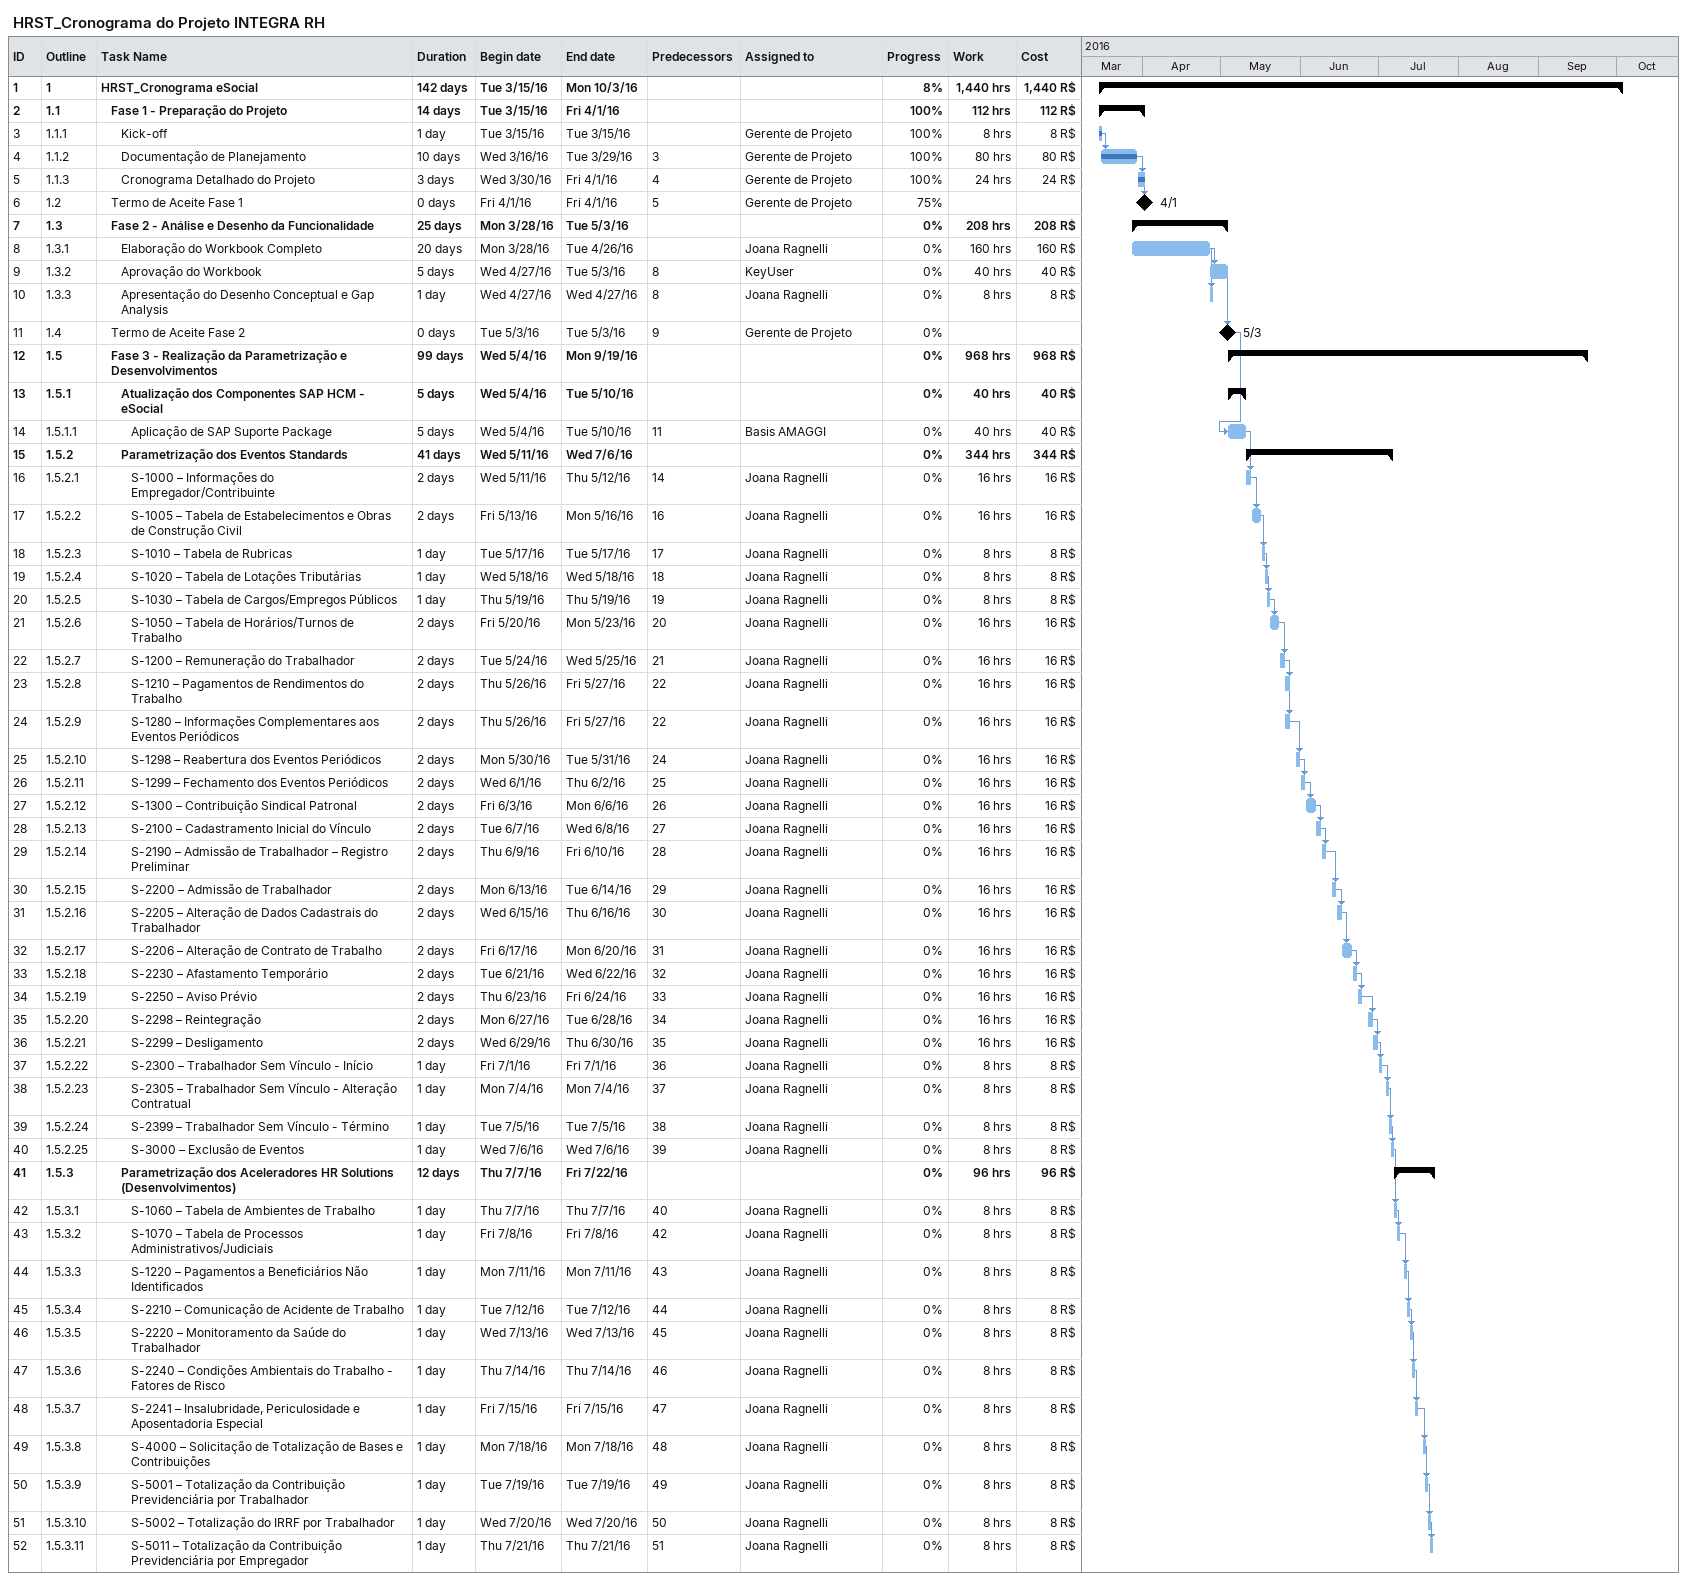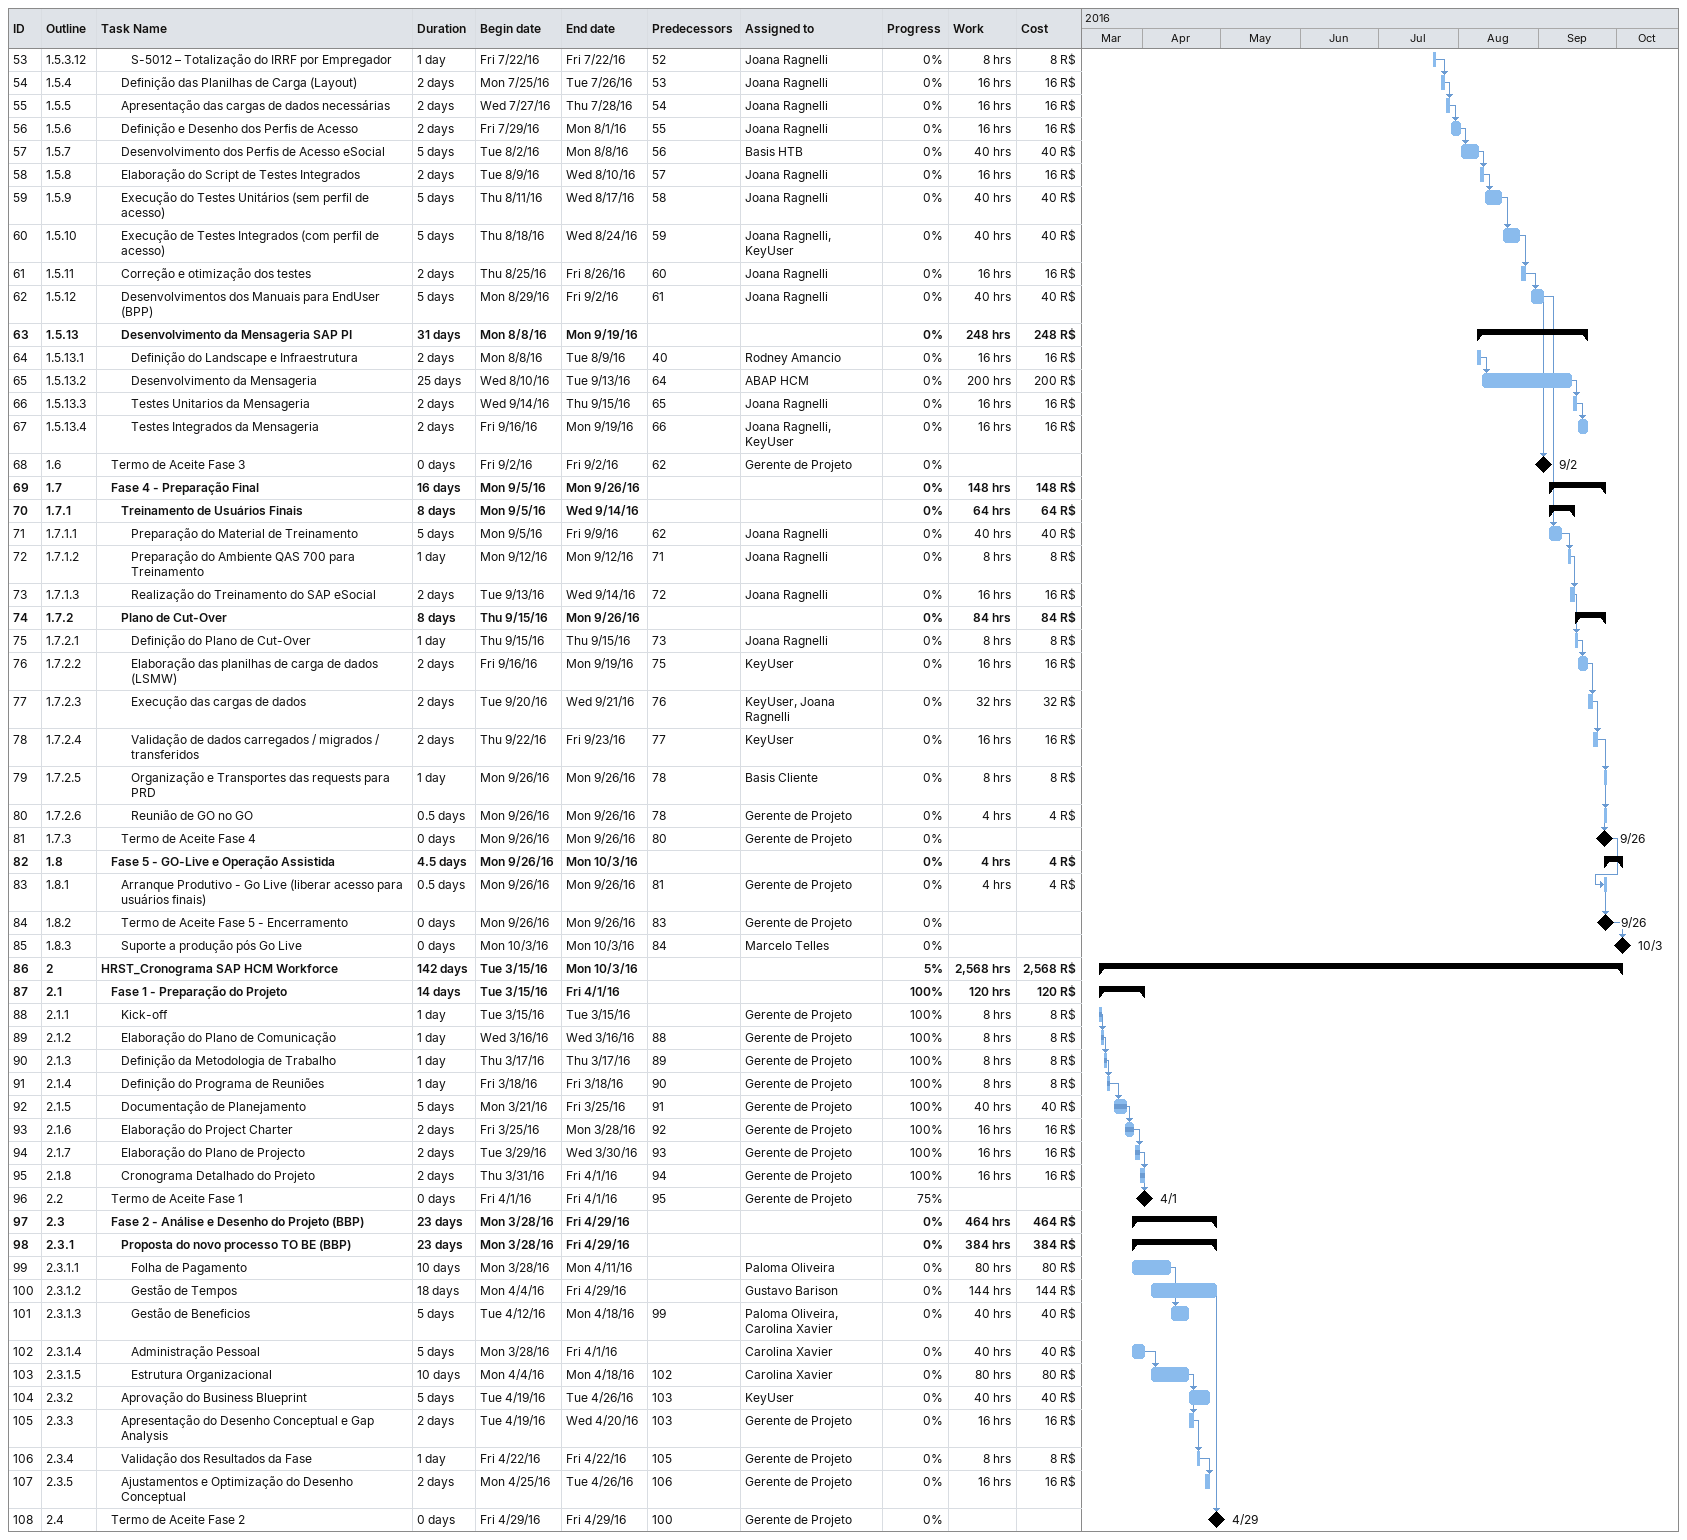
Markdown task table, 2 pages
HRST_Cronograma do Projeto INTEGRA RH

| ID | WBS | Task | Duration | Start | Finish | Predecessors | Resources | % complete | Work (h) | Cost (R$) |
|---|---|---|---|---|---|---|---|---|---|---|
| 1 | 1 | **HRST_Cronograma eSocial** | 142d | 2016-03-15 | 2016-10-03 |  |  | 8 | 1440 | 1440 |
| 2 | 1.1 | **Fase 1 - Preparação do Projeto** | 14d | 2016-03-15 | 2016-04-01 |  |  | 100 | 112 | 112 |
| 3 | 1.1.1 | Kick-off | 1d | 2016-03-15 | 2016-03-15 |  | Gerente de Projeto | 100 | 8 | 8 |
| 4 | 1.1.2 | Documentação de Planejamento | 10d | 2016-03-16 | 2016-03-29 | 3 | Gerente de Projeto | 100 | 80 | 80 |
| 5 | 1.1.3 | Cronograma Detalhado do Projeto | 3d | 2016-03-30 | 2016-04-01 | 4 | Gerente de Projeto | 100 | 24 | 24 |
| 6 | 1.2 | Termo de Aceite Fase 1 | 0d | 2016-04-01 | 2016-04-01 | 5 | Gerente de Projeto | 75 |  |  |
| 7 | 1.3 | **Fase 2 - Análise e Desenho da Funcionalidade** | 25d | 2016-03-28 | 2016-05-03 |  |  | 0 | 208 | 208 |
| 8 | 1.3.1 | Elaboração do Workbook Completo | 20d | 2016-03-28 | 2016-04-26 |  | Joana Ragnelli | 0 | 160 | 160 |
| 9 | 1.3.2 | Aprovação do Workbook | 5d | 2016-04-27 | 2016-05-03 | 8 | KeyUser | 0 | 40 | 40 |
| 10 | 1.3.3 | Apresentação do Desenho Conceptual e Gap Analysis | 1d | 2016-04-27 | 2016-04-27 | 8 | Joana Ragnelli | 0 | 8 | 8 |
| 11 | 1.4 | Termo de Aceite Fase 2 | 0d | 2016-05-03 | 2016-05-03 | 9 | Gerente de Projeto | 0 |  |  |
| 12 | 1.5 | **Fase 3 - Realização da Parametrização e Desenvolvimentos** | 99d | 2016-05-04 | 2016-09-19 |  |  | 0 | 968 | 968 |
| 13 | 1.5.1 | **Atualização dos Componentes SAP HCM - eSocial** | 5d | 2016-05-04 | 2016-05-10 |  |  | 0 | 40 | 40 |
| 14 | 1.5.1.1 | Aplicação de SAP Suporte Package | 5d | 2016-05-04 | 2016-05-10 | 11 | Basis AMAGGI | 0 | 40 | 40 |
| 15 | 1.5.2 | **Parametrização dos Eventos Standards** | 41d | 2016-05-11 | 2016-07-06 |  |  | 0 | 344 | 344 |
| 16 | 1.5.2.1 | S-1000 – Informações do Empregador/Contribuinte | 2d | 2016-05-11 | 2016-05-12 | 14 | Joana Ragnelli | 0 | 16 | 16 |
| 17 | 1.5.2.2 | S-1005 – Tabela de Estabelecimentos e Obras de Construção Civil | 2d | 2016-05-13 | 2016-05-16 | 16 | Joana Ragnelli | 0 | 16 | 16 |
| 18 | 1.5.2.3 | S-1010 – Tabela de Rubricas | 1d | 2016-05-17 | 2016-05-17 | 17 | Joana Ragnelli | 0 | 8 | 8 |
| 19 | 1.5.2.4 | S-1020 – Tabela de Lotações Tributárias | 1d | 2016-05-18 | 2016-05-18 | 18 | Joana Ragnelli | 0 | 8 | 8 |
| 20 | 1.5.2.5 | S-1030 – Tabela de Cargos/Empregos Públicos | 1d | 2016-05-19 | 2016-05-19 | 19 | Joana Ragnelli | 0 | 8 | 8 |
| 21 | 1.5.2.6 | S-1050 – Tabela de Horários/Turnos de Trabalho | 2d | 2016-05-20 | 2016-05-23 | 20 | Joana Ragnelli | 0 | 16 | 16 |
| 22 | 1.5.2.7 | S-1200 – Remuneração do Trabalhador | 2d | 2016-05-24 | 2016-05-25 | 21 | Joana Ragnelli | 0 | 16 | 16 |
| 23 | 1.5.2.8 | S-1210 – Pagamentos de Rendimentos do Trabalho | 2d | 2016-05-26 | 2016-05-27 | 22 | Joana Ragnelli | 0 | 16 | 16 |
| 24 | 1.5.2.9 | S-1280 – Informações Complementares aos Eventos Periódicos | 2d | 2016-05-26 | 2016-05-27 | 22 | Joana Ragnelli | 0 | 16 | 16 |
| 25 | 1.5.2.10 | S-1298 – Reabertura dos Eventos Periódicos | 2d | 2016-05-30 | 2016-05-31 | 24 | Joana Ragnelli | 0 | 16 | 16 |
| 26 | 1.5.2.11 | S-1299 – Fechamento dos Eventos Periódicos | 2d | 2016-06-01 | 2016-06-02 | 25 | Joana Ragnelli | 0 | 16 | 16 |
| 27 | 1.5.2.12 | S-1300 – Contribuição Sindical Patronal | 2d | 2016-06-03 | 2016-06-06 | 26 | Joana Ragnelli | 0 | 16 | 16 |
| 28 | 1.5.2.13 | S-2100 – Cadastramento Inicial do Vínculo | 2d | 2016-06-07 | 2016-06-08 | 27 | Joana Ragnelli | 0 | 16 | 16 |
| 29 | 1.5.2.14 | S-2190 – Admissão de Trabalhador – Registro Preliminar | 2d | 2016-06-09 | 2016-06-10 | 28 | Joana Ragnelli | 0 | 16 | 16 |
| 30 | 1.5.2.15 | S-2200 – Admissão de Trabalhador | 2d | 2016-06-13 | 2016-06-14 | 29 | Joana Ragnelli | 0 | 16 | 16 |
| 31 | 1.5.2.16 | S-2205 – Alteração de Dados Cadastrais do Trabalhador | 2d | 2016-06-15 | 2016-06-16 | 30 | Joana Ragnelli | 0 | 16 | 16 |
| 32 | 1.5.2.17 | S-2206 – Alteração de Contrato de Trabalho | 2d | 2016-06-17 | 2016-06-20 | 31 | Joana Ragnelli | 0 | 16 | 16 |
| 33 | 1.5.2.18 | S-2230 – Afastamento Temporário | 2d | 2016-06-21 | 2016-06-22 | 32 | Joana Ragnelli | 0 | 16 | 16 |
| 34 | 1.5.2.19 | S-2250 – Aviso Prévio | 2d | 2016-06-23 | 2016-06-24 | 33 | Joana Ragnelli | 0 | 16 | 16 |
| 35 | 1.5.2.20 | S-2298 – Reintegração | 2d | 2016-06-27 | 2016-06-28 | 34 | Joana Ragnelli | 0 | 16 | 16 |
| 36 | 1.5.2.21 | S-2299 – Desligamento | 2d | 2016-06-29 | 2016-06-30 | 35 | Joana Ragnelli | 0 | 16 | 16 |
| 37 | 1.5.2.22 | S-2300 – Trabalhador Sem Vínculo - Início | 1d | 2016-07-01 | 2016-07-01 | 36 | Joana Ragnelli | 0 | 8 | 8 |
| 38 | 1.5.2.23 | S-2305 – Trabalhador Sem Vínculo - Alteração Contratual | 1d | 2016-07-04 | 2016-07-04 | 37 | Joana Ragnelli | 0 | 8 | 8 |
| 39 | 1.5.2.24 | S-2399 – Trabalhador Sem Vínculo - Término | 1d | 2016-07-05 | 2016-07-05 | 38 | Joana Ragnelli | 0 | 8 | 8 |
| 40 | 1.5.2.25 | S-3000 – Exclusão de Eventos | 1d | 2016-07-06 | 2016-07-06 | 39 | Joana Ragnelli | 0 | 8 | 8 |
| 41 | 1.5.3 | **Parametrização dos Aceleradores HR Solutions (Desenvolvimentos)** | 12d | 2016-07-07 | 2016-07-22 |  |  | 0 | 96 | 96 |
| 42 | 1.5.3.1 | S-1060 – Tabela de Ambientes de Trabalho | 1d | 2016-07-07 | 2016-07-07 | 40 | Joana Ragnelli | 0 | 8 | 8 |
| 43 | 1.5.3.2 | S-1070 – Tabela de Processos Administrativos/Judiciais | 1d | 2016-07-08 | 2016-07-08 | 42 | Joana Ragnelli | 0 | 8 | 8 |
| 44 | 1.5.3.3 | S-1220 – Pagamentos a Beneficiários Não Identificados | 1d | 2016-07-11 | 2016-07-11 | 43 | Joana Ragnelli | 0 | 8 | 8 |
| 45 | 1.5.3.4 | S-2210 – Comunicação de Acidente de Trabalho | 1d | 2016-07-12 | 2016-07-12 | 44 | Joana Ragnelli | 0 | 8 | 8 |
| 46 | 1.5.3.5 | S-2220 – Monitoramento da Saúde do Trabalhador | 1d | 2016-07-13 | 2016-07-13 | 45 | Joana Ragnelli | 0 | 8 | 8 |
| 47 | 1.5.3.6 | S-2240 – Condições Ambientais do Trabalho - Fatores de Risco | 1d | 2016-07-14 | 2016-07-14 | 46 | Joana Ragnelli | 0 | 8 | 8 |
| 48 | 1.5.3.7 | S-2241 – Insalubridade, Periculosidade e Aposentadoria Especial | 1d | 2016-07-15 | 2016-07-15 | 47 | Joana Ragnelli | 0 | 8 | 8 |
| 49 | 1.5.3.8 | S-4000 – Solicitação de Totalização de Bases e Contribuições | 1d | 2016-07-18 | 2016-07-18 | 48 | Joana Ragnelli | 0 | 8 | 8 |
| 50 | 1.5.3.9 | S-5001 – Totalização da Contribuição Previdenciária por Trabalhador | 1d | 2016-07-19 | 2016-07-19 | 49 | Joana Ragnelli | 0 | 8 | 8 |
| 51 | 1.5.3.10 | S-5002 – Totalização do IRRF por Trabalhador | 1d | 2016-07-20 | 2016-07-20 | 50 | Joana Ragnelli | 0 | 8 | 8 |
| 52 | 1.5.3.11 | S-5011 – Totalização da Contribuição Previdenciária por Empregador | 1d | 2016-07-21 | 2016-07-21 | 51 | Joana Ragnelli | 0 | 8 | 8 |
| 53 | 1.5.3.12 | S-5012 – Totalização do IRRF por Empregador | 1d | 2016-07-22 | 2016-07-22 | 52 | Joana Ragnelli | 0 | 8 | 8 |
| 54 | 1.5.4 | Definição das Planilhas de Carga (Layout) | 2d | 2016-07-25 | 2016-07-26 | 53 | Joana Ragnelli | 0 | 16 | 16 |
| 55 | 1.5.5 | Apresentação das cargas de dados necessárias | 2d | 2016-07-27 | 2016-07-28 | 54 | Joana Ragnelli | 0 | 16 | 16 |
| 56 | 1.5.6 | Definição e Desenho dos Perfis de Acesso | 2d | 2016-07-29 | 2016-08-01 | 55 | Joana Ragnelli | 0 | 16 | 16 |
| 57 | 1.5.7 | Desenvolvimento dos Perfis de Acesso eSocial | 5d | 2016-08-02 | 2016-08-08 | 56 | Basis HTB | 0 | 40 | 40 |
| 58 | 1.5.8 | Elaboração do Script de Testes Integrados | 2d | 2016-08-09 | 2016-08-10 | 57 | Joana Ragnelli | 0 | 16 | 16 |
| 59 | 1.5.9 | Execução do Testes Unitários (sem perfil de acesso) | 5d | 2016-08-11 | 2016-08-17 | 58 | Joana Ragnelli | 0 | 40 | 40 |
| 60 | 1.5.10 | Execução de Testes Integrados (com perfil de acesso) | 5d | 2016-08-18 | 2016-08-24 | 59 | Joana Ragnelli, KeyUser | 0 | 40 | 40 |
| 61 | 1.5.11 | Correção e otimização dos testes | 2d | 2016-08-25 | 2016-08-26 | 60 | Joana Ragnelli | 0 | 16 | 16 |
| 62 | 1.5.12 | Desenvolvimentos dos Manuais para EndUser (BPP) | 5d | 2016-08-29 | 2016-09-02 | 61 | Joana Ragnelli | 0 | 40 | 40 |
| 63 | 1.5.13 | **Desenvolvimento da Mensageria SAP PI** | 31d | 2016-08-08 | 2016-09-19 |  |  | 0 | 248 | 248 |
| 64 | 1.5.13.1 | Definição do Landscape e Infraestrutura | 2d | 2016-08-08 | 2016-08-09 | 40 | Rodney Amancio | 0 | 16 | 16 |
| 65 | 1.5.13.2 | Desenvolvimento da Mensageria | 25d | 2016-08-10 | 2016-09-13 | 64 | ABAP HCM | 0 | 200 | 200 |
| 66 | 1.5.13.3 | Testes Unitarios da Mensageria | 2d | 2016-09-14 | 2016-09-15 | 65 | Joana Ragnelli | 0 | 16 | 16 |
| 67 | 1.5.13.4 | Testes Integrados da Mensageria | 2d | 2016-09-16 | 2016-09-19 | 66 | Joana Ragnelli, KeyUser | 0 | 16 | 16 |
| 68 | 1.6 | Termo de Aceite Fase 3 | 0d | 2016-09-02 | 2016-09-02 | 62 | Gerente de Projeto | 0 |  |  |
| 69 | 1.7 | **Fase 4 - Preparação Final** | 16d | 2016-09-05 | 2016-09-26 |  |  | 0 | 148 | 148 |
| 70 | 1.7.1 | **Treinamento de Usuários Finais** | 8d | 2016-09-05 | 2016-09-14 |  |  | 0 | 64 | 64 |
| 71 | 1.7.1.1 | Preparação do Material de Treinamento | 5d | 2016-09-05 | 2016-09-09 | 62 | Joana Ragnelli | 0 | 40 | 40 |
| 72 | 1.7.1.2 | Preparação do Ambiente QAS 700 para Treinamento | 1d | 2016-09-12 | 2016-09-12 | 71 | Joana Ragnelli | 0 | 8 | 8 |
| 73 | 1.7.1.3 | Realização do Treinamento do SAP eSocial | 2d | 2016-09-13 | 2016-09-14 | 72 | Joana Ragnelli | 0 | 16 | 16 |
| 74 | 1.7.2 | **Plano de Cut-Over** | 8d | 2016-09-15 | 2016-09-26 |  |  | 0 | 84 | 84 |
| 75 | 1.7.2.1 | Definição do Plano de Cut-Over | 1d | 2016-09-15 | 2016-09-15 | 73 | Joana Ragnelli | 0 | 8 | 8 |
| 76 | 1.7.2.2 | Elaboração das planilhas de carga de dados (LSMW) | 2d | 2016-09-16 | 2016-09-19 | 75 | KeyUser | 0 | 16 | 16 |
| 77 | 1.7.2.3 | Execução das cargas de dados | 2d | 2016-09-20 | 2016-09-21 | 76 | KeyUser, Joana Ragnelli | 0 | 32 | 32 |
| 78 | 1.7.2.4 | Validação de dados carregados / migrados / transferidos | 2d | 2016-09-22 | 2016-09-23 | 77 | KeyUser | 0 | 16 | 16 |
| 79 | 1.7.2.5 | Organização e Transportes das requests para PRD | 1d | 2016-09-26 | 2016-09-26 | 78 | Basis Cliente | 0 | 8 | 8 |
| 80 | 1.7.2.6 | Reunião de GO no GO | 0.5d | 2016-09-26 | 2016-09-26 | 78 | Gerente de Projeto | 0 | 4 | 4 |
| 81 | 1.7.3 | Termo de Aceite Fase 4 | 0d | 2016-09-26 | 2016-09-26 | 80 | Gerente de Projeto | 0 |  |  |
| 82 | 1.8 | **Fase 5 - GO-Live e Operação Assistida** | 4.5d | 2016-09-26 | 2016-10-03 |  |  | 0 | 4 | 4 |
| 83 | 1.8.1 | Arranque Produtivo - Go Live (liberar acesso para usuários finais) | 0.5d | 2016-09-26 | 2016-09-26 | 81 | Gerente de Projeto | 0 | 4 | 4 |
| 84 | 1.8.2 | Termo de Aceite Fase 5 - Encerramento | 0d | 2016-09-26 | 2016-09-26 | 83 | Gerente de Projeto | 0 |  |  |
| 85 | 1.8.3 | Suporte a produção pós Go Live | 0d | 2016-10-03 | 2016-10-03 | 84 | Marcelo Telles | 0 |  |  |
| 86 | 2 | **HRST_Cronograma SAP HCM Workforce** | 142d | 2016-03-15 | 2016-10-03 |  |  | 5 | 2568 | 2568 |
| 87 | 2.1 | **Fase 1 - Preparação do Projeto** | 14d | 2016-03-15 | 2016-04-01 |  |  | 100 | 120 | 120 |
| 88 | 2.1.1 | Kick-off | 1d | 2016-03-15 | 2016-03-15 |  | Gerente de Projeto | 100 | 8 | 8 |
| 89 | 2.1.2 | Elaboração do Plano de Comunicação | 1d | 2016-03-16 | 2016-03-16 | 88 | Gerente de Projeto | 100 | 8 | 8 |
| 90 | 2.1.3 | Definição da Metodologia de Trabalho | 1d | 2016-03-17 | 2016-03-17 | 89 | Gerente de Projeto | 100 | 8 | 8 |
| 91 | 2.1.4 | Definição do Programa de Reuniões | 1d | 2016-03-18 | 2016-03-18 | 90 | Gerente de Projeto | 100 | 8 | 8 |
| 92 | 2.1.5 | Documentação de Planejamento | 5d | 2016-03-21 | 2016-03-25 | 91 | Gerente de Projeto | 100 | 40 | 40 |
| 93 | 2.1.6 | Elaboração do Project Charter | 2d | 2016-03-25 | 2016-03-28 | 92 | Gerente de Projeto | 100 | 16 | 16 |
| 94 | 2.1.7 | Elaboração do Plano de Projecto | 2d | 2016-03-29 | 2016-03-30 | 93 | Gerente de Projeto | 100 | 16 | 16 |
| 95 | 2.1.8 | Cronograma Detalhado do Projeto | 2d | 2016-03-31 | 2016-04-01 | 94 | Gerente de Projeto | 100 | 16 | 16 |
| 96 | 2.2 | Termo de Aceite Fase 1 | 0d | 2016-04-01 | 2016-04-01 | 95 | Gerente de Projeto | 75 |  |  |
| 97 | 2.3 | **Fase 2 - Análise e Desenho do Projeto (BBP)** | 23d | 2016-03-28 | 2016-04-29 |  |  | 0 | 464 | 464 |
| 98 | 2.3.1 | **Proposta do novo processo TO BE (BBP)** | 23d | 2016-03-28 | 2016-04-29 |  |  | 0 | 384 | 384 |
| 99 | 2.3.1.1 | Folha de Pagamento | 10d | 2016-03-28 | 2016-04-11 |  | Paloma Oliveira | 0 | 80 | 80 |
| 100 | 2.3.1.2 | Gestão de Tempos | 18d | 2016-04-04 | 2016-04-29 |  | Gustavo Barison | 0 | 144 | 144 |
| 101 | 2.3.1.3 | Gestão de Beneficios | 5d | 2016-04-12 | 2016-04-18 | 99 | Paloma Oliveira, Carolina Xavier | 0 | 40 | 40 |
| 102 | 2.3.1.4 | Administração Pessoal | 5d | 2016-03-28 | 2016-04-01 |  | Carolina Xavier | 0 | 40 | 40 |
| 103 | 2.3.1.5 | Estrutura Organizacional | 10d | 2016-04-04 | 2016-04-18 | 102 | Carolina Xavier | 0 | 80 | 80 |
| 104 | 2.3.2 | Aprovação do Business Blueprint | 5d | 2016-04-19 | 2016-04-26 | 103 | KeyUser | 0 | 40 | 40 |
| 105 | 2.3.3 | Apresentação do Desenho Conceptual e Gap Analysis | 2d | 2016-04-19 | 2016-04-20 | 103 | Gerente de Projeto | 0 | 16 | 16 |
| 106 | 2.3.4 | Validação dos Resultados da Fase | 1d | 2016-04-22 | 2016-04-22 | 105 | Gerente de Projeto | 0 | 8 | 8 |
| 107 | 2.3.5 | Ajustamentos e Optimização do Desenho Conceptual | 2d | 2016-04-25 | 2016-04-26 | 106 | Gerente de Projeto | 0 | 16 | 16 |
| 108 | 2.4 | Termo de Aceite Fase 2 | 0d | 2016-04-29 | 2016-04-29 | 100 | Gerente de Projeto | 0 |  |  |
